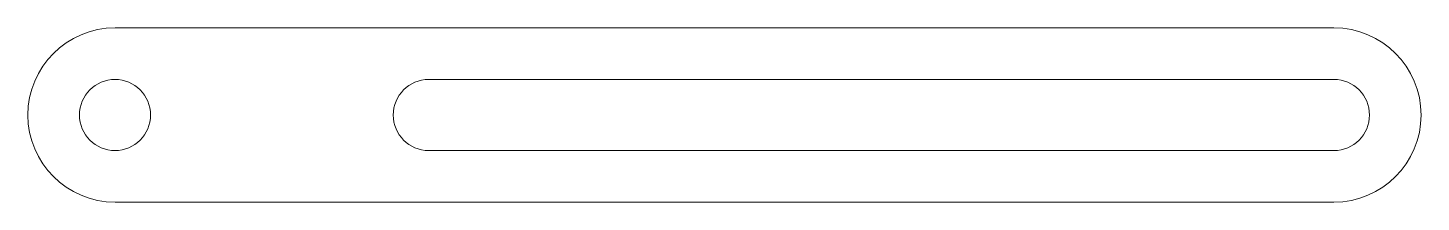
# Model space of a CAD drawing. Header units: millimetres. Extents: x 101 to 301, y 207 to 232.
import ezdxf

# ---------------------------------------------------------------- set-up
doc = ezdxf.new("R2010")
doc.units = ezdxf.units.MM
doc.linetypes.add('K5LT32768', pattern=[0])

msp = doc.modelspace()

# ---------------------------------------------------------------- linework, layer by layer
at = {"color": 7, "linetype": 'K5LT32768', "lineweight": 18}
for p, q in [((288.03, 231.87), (113.23, 231.87)), ((158.23, 224.47), (288.03, 224.47)), ((288.03, 214.27), (158.23, 214.27)), ((113.23, 206.87), (288.03, 206.87))]:
    msp.add_line(p, q, dxfattribs=at)
msp.add_circle((113.23, 219.37), 5.1, dxfattribs=at)
for centre, radius, start, end in [((113.23, 219.37), 12.5, 90, 270), ((288.03, 219.37), 12.5, 270, 90), ((158.23, 219.37), 5.1, 90, 270), ((288.03, 219.37), 5.1, 270, 90)]:
    msp.add_arc(centre, radius, start, end, dxfattribs=at)

doc.saveas('drawing.dxf')
